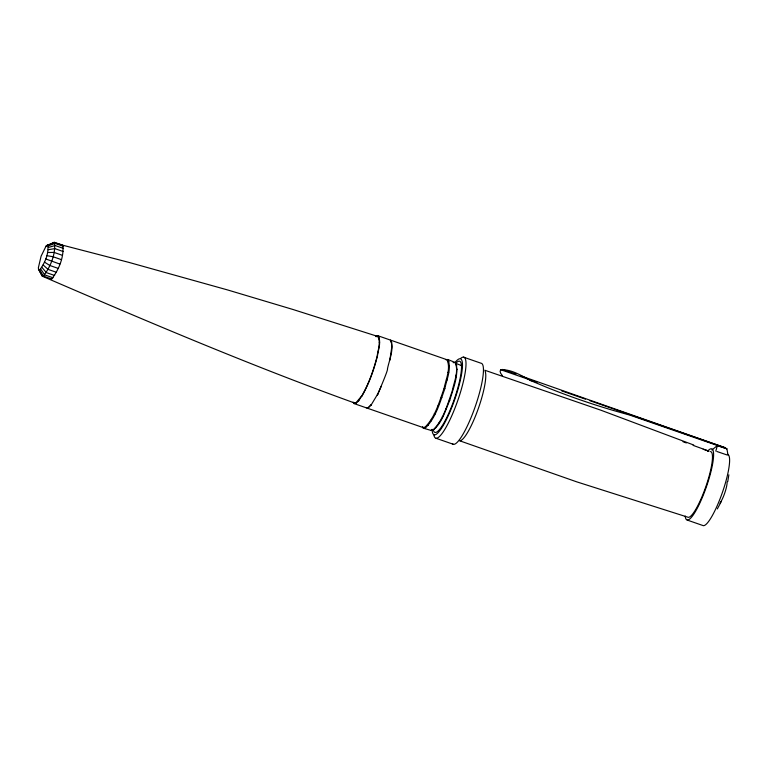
<?xml version="1.0" encoding="UTF-8"?>
<svg xmlns="http://www.w3.org/2000/svg" width="768" height="768" viewBox="0 0 768 768"><rect width="100%" height="100%" fill="white"/><g stroke="black" fill="none" stroke-linecap="round" stroke-linejoin="round"><path stroke-width="1.15" d="M353.146 402.115L353.942 403.536L355.958 403.354L358.666 400.877L361.872 395.722C368.918 383.424 373.67 369.936 377.136 356.237C377.933 349.882 381.149 342.47 377.798 336.451L292.877 309.456L227.482 289.91L128.861 262.378L62.774 245.222L54.432 242.333L46.09 246.067L41.107 256.157L38.4 267.619L38.506 269.194L42.336 276.221C145.286 320.659 248.582 364.694 354.106 402.835L356.083 402.662L361.872 395.722M38.506 269.194L39.686 269.914C44.909 263.184 48.941 253.594 47.827 245.098L47.078 245.165M50.678 279.12L51.686 279.024C58.8 269.875 64.291 256.8 62.774 245.222L53.424 242.419L52.07 243.658M361.862 396.269C369.053 383.722 373.901 369.965 377.443 355.987C378.25 349.507 381.533 341.952 378.115 335.808L376.099 335.99L375.821 336.624L377.798 336.451L378.115 335.808L390.48 340.099C394.445 349.219 389.242 359.741 387.456 368.918C388.704 369.955 369.254 413.376 381.283 386.218L381.254 386.362M389.808 360.288L391.843 346.896L391.67 342.23M354.106 402.835L353.942 403.536L422.88 427.488L424.896 427.306C435.331 417.005 439.258 401.942 444.077 388.493C445.814 379.334 451.008 368.842 447.043 359.76L390.48 340.099M422.88 427.488L423.35 428.179L425.395 427.997C435.984 417.552 439.958 402.288 444.845 388.646C446.611 379.354 451.872 368.726 447.859 359.52L445.814 359.702M422.544 426.749L423.35 428.179L430.915 430.387L432.931 430.205C443.405 419.875 447.331 404.774 452.17 391.286C453.917 382.099 459.12 371.578 455.146 362.477L447.859 359.52L447.043 359.76M432.931 430.205C442.157 423.11 445.219 410.611 449.741 400.349C453.072 388.877 458.4 376.656 456.346 364.608M358.666 400.877L358.733 400.234M728.851 474.835L727.757 481.622M355.958 403.354L356.083 402.662M715.824 451.114L717.37 445.584L726.902 448.829L728.054 455.299M368.323 407.645L371.184 404.784L368.323 407.645L366.307 407.827M531.312 380.851C521.846 375.974 511.805 369.226 500.784 369.725L500.102 371.261L500.65 373.277L502.397 375.619M721.306 501.466L717.331 508.915M377.798 393.907L371.03 405.168M378.97 338.534L379.306 337.93M379.248 342.739L379.594 342.221M711.878 450L717.427 445.536M47.827 245.098L54.432 242.333C55.949 253.901 50.458 266.976 43.344 276.134L42.336 276.221L38.947 269.981M430.915 430.387L433.69 429.878M46.09 246.067L49.085 244.867M435.648 427.718L436.358 427.44M48.259 245.875L55.027 243.389L63.37 246.288M438.854 423.101L439.517 422.89M48.365 247.45L55.171 245.539L63.514 248.438M448.243 361.891L449.069 361.67M448.531 366.182L449.357 366.019M442.358 416.669L442.963 416.563M48.134 249.715L54.854 248.621L63.197 251.52M453.13 362.659L455.146 362.477L456.73 365.318M447.888 372.336L448.714 372.269M47.578 252.509L54.096 252.432L62.438 255.331M445.901 408.854L446.448 408.874M446.371 379.949L447.178 379.978M46.733 255.648L52.944 256.704L61.286 259.603M444.077 388.493L444.845 388.646M449.251 400.195L449.741 400.349M484.733 370.214L600.835 410.189L693.715 445.018M716.928 451.498L726.941 454.925M500.784 369.725L536.918 382.282M561.763 390.922L585.475 399.158M589.997 400.733L724.378 447.437L726.902 448.829L630.115 415.19L612.739 410.275A230.39 67.882 15.6 0 1 545.712 386.918L530.323 380.429M463.507 357.139L480.97 363.206A42.874 8.458 -70.8 0 1 474.614 408.336A42.874 8.458 -70.8 0 1 452.256 443.568M703.181 449.251L708.778 451.2M59.827 264.058L45.658 258.912M58.157 268.378L49.814 265.478L44.438 262.09M56.39 272.275L48.048 269.376L43.133 264.95M54.643 275.482L46.301 272.592L41.856 267.312M53.04 277.786L44.698 274.886L40.675 269.002M51.686 279.024L43.344 276.134L39.686 269.914M687.302 520.099L703.334 525.667A37.661 7.43 -70.8 0 0 722.928 490.915A37.661 7.43 -70.8 0 0 727.43 454.368M436.08 438.298L453.542 444.365M502.416 369.408L515.933 374.16M520.445 375.744L724.378 447.437M682.982 441.715L686.362 442.944M693.12 445.382L708.883 451.085M441.158 397.382L441.888 397.661M455.549 363.216L462.202 365.914M437.818 406.022L438.509 406.416M434.285 413.808L434.918 414.317M430.8 420.23L431.386 420.826M427.594 424.829L428.141 425.491M424.896 427.306L425.395 427.997M456 375.082L456.384 375.629M456.634 368.909L457.018 369.542M390.384 340.57L391.565 342.662M455.069 362.496A40.214 7.93 -70.8 0 1 454.982 398.784A40.214 7.93 -70.8 0 1 432.096 429.331M460.819 358.262A42.874 8.458 -70.8 0 1 457.469 401.386A42.874 8.458 -70.8 0 1 433.843 434.822M485.146 371.28A37.469 7.382 -70.8 0 1 477.504 410.813A37.469 7.382 -70.8 0 1 459.638 440.765L576.624 481.814L688.243 517.325A34.723 6.845 -70.8 0 0 706.31 485.27A34.723 6.845 -70.8 0 0 710.458 451.584M455.51 363.562A37.661 7.43 -70.8 0 1 455.587 395.395A37.661 7.43 -70.8 0 1 433.67 431.04M707.597 451.171A37.661 7.43 -70.8 0 1 706.502 486.509A37.661 7.43 -70.8 0 1 685.21 516.029M727.123 482.035A12.854 2.534 -70.8 0 1 720 503.107"/></g></svg>
